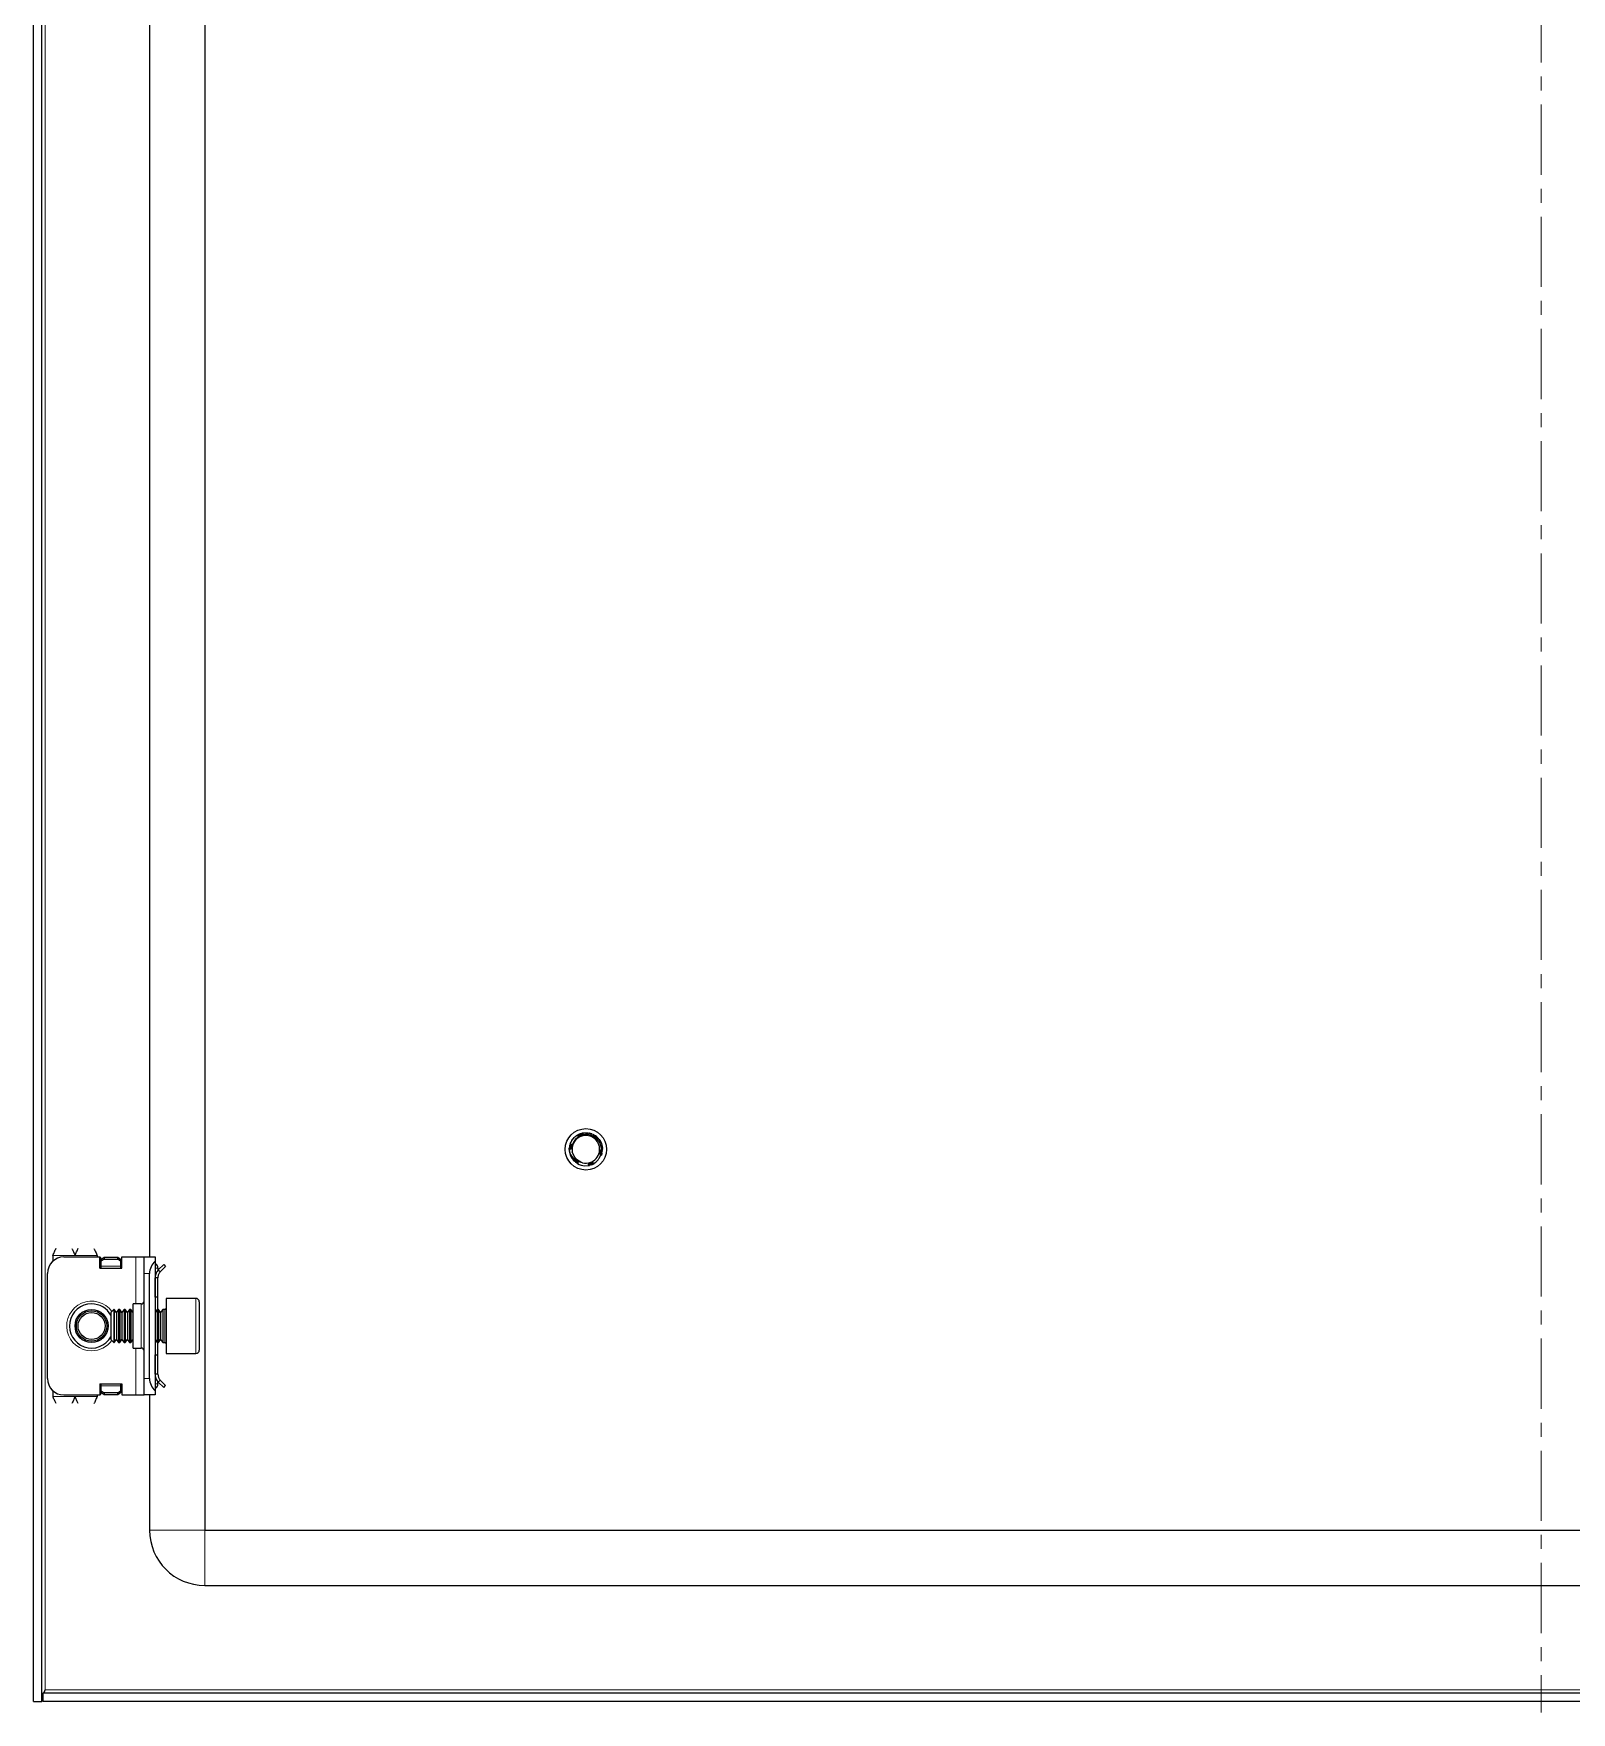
# Model space of a CAD drawing. Header units: millimetres. Extents: x -362 to 1083, y -390 to 999.
# Drawn here: x 536.9 to 815.4, y -292.4 to 11.7 of the extents above; entities that cross this region are included whole.
import ezdxf

# ---------------------------------------------------------------- set-up
doc = ezdxf.new("R2010")
doc.units = ezdxf.units.MM
doc.linetypes.add('CENTERX2', pattern=[20.32, 12.7, -2.54, 2.54, -2.54])
doc.layers.add('FORMAT', color=7, linetype='Continuous')

msp = doc.modelspace()

# ---------------------------------------------------------------- linework, layer by layer
at = {"color": 7, "linetype": 'Continuous', "lineweight": 25}
for p, q in [((536.93, -290.4), (536.93, 870.6)), ((538.43, -290.4), (538.43, 870.6)), ((567.93, 839.6), (567.93, -259.4)), ((557.93, 277.6), (557.93, -209.9)), ((634.66, -188.43), (634.8, -188.33)), ((634.69, -188.47), (634.81, -188.28)), ((635.39, -187.82), (635.66, -187.7)), ((635.95, -187.56), (636.24, -187.5)), ((636.33, -187.46), (636.29, -187.47)), ((637.47, -187.45), (637.43, -187.44)), ((637.65, -187.49), (637.6, -187.48)), ((637.83, -187.54), (637.78, -187.52)), ((637.83, -187.54), (638.03, -187.64)), ((638, -187.6), (637.96, -187.58)), ((638.36, -187.76), (638.32, -187.74)), ((638.36, -187.76), (638.36, -187.87)), ((638.36, -187.76), (638.5, -187.88)), ((638.54, -187.87), (638.5, -187.84)), ((638.71, -187.98), (638.67, -187.96)), ((638.71, -187.98), (638.92, -188.17)), ((638.87, -188.11), (638.83, -188.08)), ((639.02, -188.25), (638.99, -188.22)), ((639.15, -188.39), (639.12, -188.35)), ((633.94, -190.2), (633.93, -190.25)), ((633.93, -190.4), (633.93, -190.4)), ((633.94, -190.2), (634, -189.89)), ((633.96, -190), (633.95, -190.05)), ((633.99, -189.79), (633.98, -189.84)), ((634.04, -189.6), (634.03, -189.65)), ((634.09, -189.42), (634.08, -189.46)), ((634.15, -189.28), (634.25, -189.1)), ((634.16, -189.28), (634.26, -189.09)), ((634.64, -191.27), (634.47, -190.86)), ((639.74, -189.36), (639.74, -189.35)), ((639.85, -191.1), (639.77, -191.34)), ((639.8, -189.54), (639.79, -189.49)), ((639.79, -191.29), (639.81, -191.25)), ((639.85, -189.71), (639.84, -189.67)), ((639.85, -191.1), (639.86, -191.06)), ((639.89, -189.9), (639.88, -189.85)), ((639.89, -190.9), (639.89, -190.86)), ((639.93, -190.29), (639.9, -190.53)), ((639.91, -190.09), (639.91, -190.04)), ((639.91, -190.7), (639.92, -190.65)), ((639.93, -190.29), (639.92, -190.24)), ((639.93, -190.49), (639.93, -190.44)), ((634.77, -192.48), (634.65, -192.35)), ((634.66, -192.36), (634.67, -192.38)), ((634.77, -192.48), (634.8, -192.51)), ((634.91, -192.62), (634.95, -192.65)), ((635.07, -192.75), (635.11, -192.78)), ((635.23, -192.87), (635.28, -192.9)), ((636.73, -193.39), (637.48, -193.32)), ((637.62, -193.32), (637.66, -193.31)), ((637.81, -193.27), (637.86, -193.25)), ((638, -193.2), (638.05, -193.18)), ((638.38, -193.03), (638.15, -193.11)), ((638.19, -193.12), (638.24, -193.1)), ((638.55, -192.92), (638.35, -193.04)), ((638.37, -192.96), (638.42, -193)), ((638.38, -193.03), (638.42, -193)), ((540.43, -209.65), (540.43, -210.66)), ((548.43, -209.65), (548.43, -209.9)), ((542.43, -209.9), (548.93, -209.9)), ((548.93, -211.9), (548.93, -209.9)), ((549.13, -210.02), (548.93, -210.02)), ((548.93, -211.9), (552.93, -211.9)), ((549.13, -211.9), (549.13, -210.02)), ((549.18, -210.28), (549.68, -209.92)), ((549.68, -210.28), (549.18, -210.63)), ((549.18, -210.63), (549.18, -210.28)), ((549.18, -211.55), (549.18, -210.63)), ((549.18, -211.9), (549.18, -211.55)), ((549.68, -209.92), (549.68, -210.28)), ((549.68, -209.92), (552.18, -209.92)), ((549.68, -210.28), (552.18, -210.28)), ((552.18, -210.28), (552.18, -209.92)), ((552.18, -209.92), (552.68, -210.28)), ((552.68, -210.63), (552.18, -210.28)), ((552.68, -210.28), (552.68, -210.63)), ((552.68, -210.63), (552.68, -211.55)), ((552.68, -211.55), (552.68, -211.9)), ((552.93, -211.9), (552.93, -209.9)), ((552.93, -209.9), (555.43, -209.9)), ((555.43, -209.9), (556.93, -209.9)), ((556.93, -209.9), (558.93, -209.9)), ((556.93, -212.9), (556.93, -209.9)), ((558.93, -209.9), (558.93, -210.66)), ((558.93, -210.66), (558.93, -234.14)), ((558.93, -210.99), (559.14, -211.19)), ((559.43, -211.9), (559.43, -212.36)), ((559.51, -212.24), (560.49, -211.26)), ((559.87, -212.59), (559.51, -212.24)), ((559.87, -212.59), (560.84, -211.61)), ((560.49, -211.26), (560.84, -211.61)), ((539.43, -231.9), (539.43, -212.9)), ((556.93, -231.9), (556.93, -212.9)), ((557.93, -231.9), (557.93, -212.9)), ((559.43, -213.65), (558.93, -213.65)), ((558.93, -217.15), (558.93, -213.65)), ((559.43, -217.15), (559.43, -213.65)), ((556.43, -218.4), (554.93, -218.4)), ((554.93, -226.4), (554.93, -218.4)), ((559.43, -217.15), (558.93, -217.15)), ((559.43, -219.4), (559.43, -217.15)), ((566.33, -217.4), (560.93, -217.4)), ((560.93, -217.4), (560.93, -227.4)), ((566.93, -218), (566.93, -226.8)), ((551.48, -219.4), (550.93, -219.95)), ((550.93, -219.95), (550.93, -224.85)), ((551.54, -219.4), (551.48, -219.4)), ((551.48, -219.4), (551.48, -225.4)), ((551.93, -219.95), (551.54, -219.4)), ((551.54, -219.4), (551.54, -224.93)), ((552.32, -219.4), (551.93, -219.95)), ((551.93, -219.95), (551.93, -224.46)), ((552.54, -219.4), (552.32, -219.4)), ((552.32, -219.4), (552.32, -224.93)), ((552.93, -219.95), (552.54, -219.4)), ((552.54, -219.4), (552.54, -224.93)), ((553.32, -219.4), (552.93, -219.95)), ((552.93, -219.95), (552.93, -224.46)), ((553.54, -219.4), (553.32, -219.4)), ((553.32, -219.4), (553.32, -224.93)), ((553.93, -219.95), (553.54, -219.4)), ((553.54, -219.4), (553.54, -224.93)), ((554.32, -219.4), (553.93, -219.95)), ((553.93, -219.95), (553.93, -224.46)), ((554.54, -219.4), (554.32, -219.4)), ((554.32, -219.4), (554.32, -224.93)), ((554.93, -219.95), (554.54, -219.4)), ((554.54, -219.4), (554.54, -224.93)), ((559.32, -219.4), (558.93, -219.95)), ((559.54, -219.4), (559.32, -219.4)), ((559.32, -219.4), (559.32, -224.93)), ((559.93, -219.95), (559.54, -219.4)), ((559.54, -219.4), (559.54, -224.93)), ((560.32, -219.4), (559.93, -219.95)), ((559.93, -219.95), (559.93, -224.46)), ((560.68, -219.4), (560.32, -219.4)), ((560.32, -219.4), (560.32, -224.93)), ((550.93, -224.85), (551.48, -225.4)), ((551.54, -225.4), (551.93, -224.85)), ((551.54, -224.93), (551.54, -225.4)), ((551.93, -224.46), (551.93, -224.85)), ((551.93, -224.85), (552.32, -225.4)), ((552.32, -224.93), (552.32, -225.4)), ((552.54, -225.4), (552.93, -224.85)), ((552.54, -224.93), (552.54, -225.4)), ((552.93, -224.46), (552.93, -224.85)), ((552.93, -224.85), (553.32, -225.4)), ((553.32, -224.93), (553.32, -225.4)), ((553.54, -225.4), (553.93, -224.85)), ((553.54, -224.93), (553.54, -225.4)), ((553.93, -224.46), (553.93, -224.85)), ((553.93, -224.85), (554.32, -225.4)), ((554.32, -224.93), (554.32, -225.4)), ((554.54, -225.4), (554.93, -224.85)), ((554.54, -224.93), (554.54, -225.4)), ((558.93, -224.85), (559.32, -225.4)), ((559.32, -224.93), (559.32, -225.4)), ((559.54, -225.4), (559.93, -224.85)), ((559.54, -224.93), (559.54, -225.4)), ((559.93, -224.46), (559.93, -224.85)), ((559.93, -224.85), (560.32, -225.4)), ((560.32, -224.93), (560.32, -225.4)), ((551.48, -225.4), (551.54, -225.4)), ((552.32, -225.4), (552.54, -225.4)), ((553.32, -225.4), (553.54, -225.4)), ((554.32, -225.4), (554.54, -225.4)), ((554.93, -226.4), (556.43, -226.4)), ((558.93, -231.15), (558.93, -227.65)), ((558.93, -227.65), (559.43, -227.65)), ((559.32, -225.4), (559.54, -225.4)), ((559.43, -227.65), (559.43, -225.4)), ((559.43, -231.15), (559.43, -227.65)), ((560.32, -225.4), (560.68, -225.4)), ((560.93, -227.4), (566.33, -227.4)), ((540.43, -234.14), (540.43, -235.15)), ((548.93, -232.9), (548.93, -234.9)), ((548.93, -232.9), (552.93, -232.9)), ((549.13, -234.78), (549.13, -232.9)), ((549.18, -233.25), (549.18, -232.9)), ((549.18, -234.17), (549.18, -233.25)), ((552.68, -232.9), (552.68, -233.25)), ((552.68, -233.25), (552.68, -234.17)), ((552.93, -232.9), (552.93, -234.9)), ((556.93, -234.9), (556.93, -231.9)), ((559.43, -231.15), (558.93, -231.15)), ((559.14, -233.61), (558.93, -233.81)), ((558.93, -234.14), (558.93, -234.9)), ((559.43, -232.9), (559.43, -232.51)), ((559.87, -232.21), (559.51, -232.56)), ((559.51, -232.56), (560.49, -233.54)), ((559.87, -232.21), (560.84, -233.19)), ((560.49, -233.54), (560.84, -233.19)), ((542.43, -234.9), (548.93, -234.9)), ((548.43, -234.9), (548.43, -235.15)), ((548.93, -234.78), (549.13, -234.78)), ((549.18, -234.17), (549.68, -234.52)), ((549.18, -234.52), (549.18, -234.17)), ((549.68, -234.87), (549.18, -234.52)), ((552.18, -234.52), (549.68, -234.52)), ((549.68, -234.52), (549.68, -234.87)), ((552.18, -234.87), (549.68, -234.87)), ((552.18, -234.52), (552.68, -234.17)), ((552.18, -234.87), (552.18, -234.52)), ((552.68, -234.52), (552.18, -234.87)), ((552.68, -234.17), (552.68, -234.52)), ((552.93, -234.9), (555.43, -234.9)), ((555.43, -234.9), (556.93, -234.9)), ((558.93, -234.9), (556.93, -234.9)), ((557.93, -234.9), (557.93, -259.4)), ((567.93, -259.4), (1051.93, -259.4)), ((567.93, -269.4), (1051.93, -269.4)), ((1081.23, -288.9), (538.63, -288.9)), ((538.63, -288.9), (538.63, -290.4)), ((538.78, -288.9), (539.03, -288.3)), ((536.93, -290.4), (538.43, -290.4)), ((1081.23, -290.4), (538.63, -290.4))]:
    msp.add_line(p, q, dxfattribs=at)
at = {"color": 8, "linetype": 'Continuous', "lineweight": 18}
for p, q in [((539.03, -288.3), (539.03, 868.5)), ((540.43, -209.65), (544.43, -209.65)), ((544.43, -209.65), (548.43, -209.65)), ((552.68, -211.55), (549.18, -211.55)), ((555.43, -218.4), (555.43, -209.9)), ((558.93, -211.4), (559.14, -211.19)), ((558.93, -211.9), (559.43, -211.9)), ((557.93, -212.9), (556.93, -212.9)), ((556.43, -226.4), (556.43, -218.4)), ((566.33, -227.4), (566.33, -217.4)), ((560.68, -220.78), (560.68, -219.4)), ((560.68, -225.4), (560.68, -220.78)), ((555.43, -234.9), (555.43, -226.4)), ((549.18, -233.25), (552.68, -233.25)), ((556.93, -231.9), (557.93, -231.9)), ((558.93, -232.9), (559.43, -232.9)), ((558.93, -233.4), (559.14, -233.61)), ((540.43, -235.15), (544.43, -235.15)), ((548.43, -235.15), (544.43, -235.15)), ((567.93, -259.4), (557.93, -259.4)), ((567.93, -259.4), (567.93, -269.4)), ((1080.83, -288.3), (539.03, -288.3))]:
    msp.add_line(p, q, dxfattribs=at)
at = {"color": 7, "linetype": 'Continuous', "lineweight": 25}
for centre, radius in [((636.93, -190.4), 3.75), ((547.43, -222.4), 3), ((547.43, -222.4), 2.76), ((547.43, -222.4), 2.45)]:
    msp.add_circle(centre, radius, dxfattribs=at)
for centre, radius, start, end in [((636.93, -190.4), 2.5, 108.5944, 168.5944), ((636.93, -190.4), 2.5, 48.5944, 108.5944), ((636.93, -190.4), 2.5, 348.5944, 48.5944), ((636.93, -190.4), 3, 180, 220.7437), ((636.93, -190.4), 2.5, 168.5944, 190.5165), ((636.93, -190.4), 2.5, 288.5944, 348.5944), ((636.93, -190.4), 3, 239.9286, 266.2193), ((636.93, -190.4), 2.5, 255.8881, 288.5944), ((542.43, -212.9), 3, 90, 180), ((560.93, -212.9), 3, 131.8103, 180), ((558.43, -211.9), 1, 360, 45), ((547.43, -222.4), 4, 90, 331.045), ((547.43, -222.4), 4, 28.955, 90), ((556.43, -217.9), 0.5, 270, 360), ((566.33, -218), 0.6, 0, 90), ((560.68, -219.15), 0.25, 270, 0), ((556.43, -226.9), 0.5, 0, 90), ((560.68, -225.65), 0.25, 360, 90), ((566.33, -226.8), 0.6, 270, 0), ((542.43, -231.9), 3, 180, 270), ((560.93, -231.9), 3, 180, 228.1897), ((558.43, -232.9), 1, 315, 360), ((567.93, -259.4), 10, 180, 270)]:
    msp.add_arc(centre, radius, start, end, dxfattribs=at)
at = {"color": 8, "linetype": 'Continuous', "lineweight": 18}
for start, end in [(35.4622, 270), (270, 324.5378)]:
    msp.add_arc((547.43, -222.4), 4.5, start, end, dxfattribs=at)
at = {"color": 7, "linetype": 'Continuous', "lineweight": 25}
for points, knots in [([(634.09, -189.42), (634.3, -188.99), (634.62, -188.35), (635.2, -187.95), (635.41, -187.82)], [0, 0, 0, 0, 0.657042, 1, 1, 1, 1]), ([(634.3, -189.01), (634.32, -188.94), (634.4, -188.73), (634.57, -188.57), (634.68, -188.46)], [0, 0, 0, 0, 0.333789, 1, 1, 1, 1]), ([(634.38, -188.88), (634.4, -188.83), (634.5, -188.53), (634.75, -188.32), (634.95, -188.14)], [0, 0, 0, 0, 0.171865, 1, 1, 1, 1]), ([(635.77, -188.04), (635.71, -188.08), (635.38, -188.26), (634.89, -188.73), (634.58, -189.31), (634.49, -189.65), (634.48, -189.71)], [0, 0, 0, 0, 0.104785, 0.513079, 0.918136, 1, 1, 1, 1]), ([(634.66, -188.43), (634.66, -188.44), (634.64, -188.46), (634.63, -188.48), (634.62, -188.49)], [0, 0, 0, 0, 0.296796, 1, 1, 1, 1]), ([(634.79, -188.3), (634.78, -188.3), (634.77, -188.31), (634.76, -188.33), (634.76, -188.33)], [0, 0, 0, 0, 0.4842322, 1, 1, 1, 1]), ([(634.92, -188.17), (634.92, -188.18), (634.9, -188.19), (634.89, -188.2), (634.89, -188.2)], [0, 0, 0, 0, 0.485158, 1, 1, 1, 1]), ([(635.07, -188.05), (635.06, -188.05), (635.05, -188.06), (635.04, -188.07), (635.03, -188.08)], [0, 0, 0, 0, 0.484546, 1, 1, 1, 1]), ([(635.22, -187.93), (635.22, -187.94), (635.2, -187.95), (635.19, -187.95), (635.18, -187.96)], [0, 0, 0, 0, 0.482687, 1, 1, 1, 1]), ([(635.22, -187.93), (635.23, -187.92), (635.28, -187.89), (635.34, -187.87), (635.38, -187.85)], [0, 0, 0, 0, 0.230751, 1, 1, 1, 1]), ([(635.39, -187.82), (635.39, -187.83), (635.37, -187.84), (635.36, -187.84), (635.35, -187.85)], [0, 0, 0, 0, 0.480194, 1, 1, 1, 1]), ([(635.39, -187.82), (635.42, -187.84), (635.48, -187.88), (635.55, -187.95), (635.59, -188), (635.61, -188.02)], [0, 0, 0, 0, 0.362858, 0.693435, 1, 1, 1, 1]), ([(635.75, -188.08), (635.74, -188.08), (635.7, -188.07), (635.63, -188.04), (635.55, -187.99), (635.47, -187.92), (635.43, -187.85), (635.41, -187.82)], [0, 0, 0, 0, 0.084477, 0.253367, 0.470159, 0.686909, 1, 1, 1, 1]), ([(635.57, -187.72), (635.56, -187.73), (635.55, -187.74), (635.53, -187.74), (635.53, -187.75)], [0, 0, 0, 0, 0.477867, 1, 1, 1, 1]), ([(635.69, -188.03), (635.68, -188.01), (635.67, -187.96), (635.64, -187.89), (635.59, -187.81), (635.55, -187.77), (635.53, -187.75)], [0, 0, 0, 0, 0.154183, 0.462567, 0.728091, 1, 1, 1, 1]), ([(635.57, -187.72), (635.6, -187.75), (635.66, -187.78), (635.72, -187.86), (635.77, -187.94), (635.8, -188), (635.8, -188.04), (635.8, -188.05)], [0, 0, 0, 0, 0.2607623, 0.4948046, 0.7237939, 0.9427899, 1, 1, 1, 1]), ([(635.76, -187.64), (635.75, -187.64), (635.74, -187.65), (635.72, -187.65), (635.71, -187.66)], [0, 0, 0, 0, 0.476486, 1, 1, 1, 1]), ([(635.85, -188.05), (635.85, -188.04), (635.85, -187.98), (635.84, -187.9), (635.81, -187.81), (635.77, -187.73), (635.73, -187.68), (635.71, -187.66)], [0, 0, 0, 0, 0.114393, 0.350182, 0.585971, 0.790611, 1, 1, 1, 1]), ([(635.76, -187.64), (635.78, -187.63), (635.84, -187.6), (635.91, -187.59), (635.95, -187.58)], [0, 0, 0, 0, 0.301025, 1, 1, 1, 1]), ([(635.76, -187.64), (635.79, -187.66), (635.84, -187.71), (635.9, -187.78), (635.93, -187.87), (635.95, -187.95), (635.96, -188.01), (635.95, -188.05), (635.95, -188.06)], [0, 0, 0, 0, 0.218347, 0.41099, 0.598711, 0.777744, 0.945667, 1, 1, 1, 1]), ([(636.13, -188.03), (636.12, -188.03), (636.07, -188.05), (635.99, -188.06), (635.89, -188.06), (635.82, -188.05), (635.78, -188.04), (635.77, -188.04)], [0, 0, 0, 0, 0.099011, 0.388276, 0.61301, 0.895384, 1, 1, 1, 1]), ([(635.95, -187.56), (635.94, -187.57), (635.93, -187.57), (635.91, -187.58), (635.91, -187.58)], [0, 0, 0, 0, 0.4765794, 1, 1, 1, 1]), ([(635.98, -188.06), (635.98, -188.06), (636, -188.02), (636, -187.95), (636.01, -187.85), (635.99, -187.75), (635.96, -187.66), (635.92, -187.61), (635.91, -187.58)], [0, 0, 0, 0, 0.019058, 0.219488, 0.419831, 0.620151, 0.807785, 1, 1, 1, 1]), ([(635.95, -187.56), (635.98, -187.59), (636.02, -187.64), (636.07, -187.72), (636.09, -187.81), (636.1, -187.89), (636.1, -187.97), (636.08, -188.02), (636.07, -188.04)], [0, 0, 0, 0, 0.202252, 0.376941, 0.546153, 0.706797, 0.857217, 1, 1, 1, 1]), ([(636.14, -187.5), (636.14, -187.51), (636.12, -187.51), (636.11, -187.51), (636.1, -187.52)], [0, 0, 0, 0, 0.4789775, 1, 1, 1, 1]), ([(636.1, -188.02), (636.11, -187.99), (636.14, -187.94), (636.15, -187.85), (636.16, -187.76), (636.15, -187.65), (636.12, -187.57), (636.1, -187.52)], [0, 0, 0, 0, 0.147065, 0.321231, 0.495346, 0.669443, 1, 1, 1, 1]), ([(636.4, -187.8), (636.39, -187.81), (636.37, -187.86), (636.31, -187.94), (636.22, -188), (636.16, -188.02), (636.13, -188.03)], [0, 0, 0, 0, 0.153621, 0.528305, 0.811762, 1, 1, 1, 1]), ([(636.14, -187.5), (636.16, -187.53), (636.2, -187.59), (636.23, -187.68), (636.24, -187.76), (636.24, -187.84), (636.22, -187.92), (636.2, -187.97), (636.18, -188), (636.17, -188.01)], [0, 0, 0, 0, 0.195461, 0.359649, 0.517607, 0.666788, 0.806268, 0.936243, 1, 1, 1, 1]), ([(636.22, -187.96), (636.22, -187.96), (636.25, -187.92), (636.28, -187.83), (636.31, -187.72), (636.31, -187.63), (636.31, -187.55), (636.29, -187.5), (636.29, -187.47)], [0, 0, 0, 0, 0.001313, 0.309582, 0.493731, 0.677835, 0.837663, 1, 1, 1, 1]), ([(636.25, -187.97), (636.28, -187.95), (636.33, -187.91), (636.37, -187.84), (636.39, -187.81), (636.4, -187.8)], [0, 0, 0, 0, 0.41332, 0.833507, 1, 1, 1, 1]), ([(636.33, -187.46), (636.34, -187.49), (636.37, -187.54), (636.38, -187.62), (636.38, -187.71), (636.37, -187.78), (636.34, -187.87), (636.29, -187.93), (636.26, -187.96)], [0, 0, 0, 0, 0.162579, 0.32416, 0.478216, 0.623372, 0.759205, 1, 1, 1, 1]), ([(636.29, -187.48), (636.31, -187.47), (636.43, -187.43), (636.56, -187.42), (636.66, -187.41)], [0, 0, 0, 0, 0.169871, 1, 1, 1, 1]), ([(636.33, -187.46), (636.36, -187.45), (636.68, -187.39), (637.32, -187.38), (637.98, -187.56), (638.31, -187.74), (638.38, -187.77)], [0, 0, 0, 0, 0.044285, 0.46488, 0.894202, 1, 1, 1, 1]), ([(638.37, -188.08), (638.31, -188.05), (637.98, -187.87), (637.31, -187.69), (636.69, -187.72), (636.4, -187.8), (636.4, -187.8)], [0, 0, 0, 0, 0.102158, 0.551599, 0.99962, 1, 1, 1, 1]), ([(636.76, -187.43), (636.83, -187.42), (637, -187.39), (637.17, -187.41), (637.27, -187.42)], [0, 0, 0, 0, 0.399625, 1, 1, 1, 1]), ([(637.42, -187.46), (637.48, -187.46), (637.63, -187.47), (637.77, -187.52), (637.86, -187.55)], [0, 0, 0, 0, 0.353316, 1, 1, 1, 1]), ([(638.3, -188.06), (638.3, -188.05), (638.29, -188.02), (638.3, -187.95), (638.33, -187.86), (638.36, -187.8), (638.38, -187.77)], [0, 0, 0, 0, 0.058255, 0.305509, 0.64716, 1, 1, 1, 1]), ([(638.58, -188.52), (638.57, -188.52), (638.54, -188.48), (638.49, -188.42), (638.44, -188.34), (638.4, -188.25), (638.38, -188.16), (638.38, -188.11), (638.37, -188.08)], [0, 0, 0, 0, 0.066273, 0.267344, 0.423096, 0.618734, 0.814089, 1, 1, 1, 1]), ([(638.38, -188.08), (638.4, -188.06), (638.44, -188.01), (638.48, -187.93), (638.49, -187.87), (638.5, -187.84)], [0, 0, 0, 0, 0.3515094, 0.6718605, 1, 1, 1, 1]), ([(638.54, -187.87), (638.54, -187.9), (638.53, -187.97), (638.5, -188.07), (638.46, -188.15), (638.42, -188.2), (638.4, -188.22), (638.4, -188.22)], [0, 0, 0, 0, 0.275174, 0.522846, 0.765225, 0.99702, 1, 1, 1, 1]), ([(638.41, -188.27), (638.42, -188.26), (638.47, -188.24), (638.53, -188.19), (638.59, -188.12), (638.64, -188.04), (638.66, -187.98), (638.67, -187.96)], [0, 0, 0, 0, 0.084965, 0.329338, 0.573716, 0.784411, 1, 1, 1, 1]), ([(638.71, -187.98), (638.7, -188.02), (638.69, -188.09), (638.65, -188.18), (638.6, -188.25), (638.54, -188.31), (638.49, -188.35), (638.46, -188.36), (638.46, -188.36)], [0, 0, 0, 0, 0.222831, 0.420099, 0.612409, 0.79585, 0.967895, 1, 1, 1, 1]), ([(638.47, -188.39), (638.47, -188.39), (638.51, -188.38), (638.57, -188.35), (638.66, -188.3), (638.73, -188.24), (638.79, -188.16), (638.82, -188.11), (638.83, -188.08)], [0, 0, 0, 0, 0.002693, 0.20821, 0.413641, 0.619057, 0.807274, 1, 1, 1, 1]), ([(638.87, -188.11), (638.86, -188.15), (638.84, -188.21), (638.79, -188.29), (638.73, -188.36), (638.67, -188.41), (638.6, -188.45), (638.55, -188.46), (638.52, -188.46)], [0, 0, 0, 0, 0.203485, 0.379971, 0.551008, 0.713426, 0.865499, 1, 1, 1, 1]), ([(638.54, -188.48), (638.55, -188.48), (638.6, -188.48), (638.67, -188.46), (638.76, -188.42), (638.85, -188.37), (638.93, -188.3), (638.97, -188.25), (638.99, -188.22)], [0, 0, 0, 0, 0.05388, 0.236051, 0.418115, 0.600136, 0.797238, 1, 1, 1, 1]), ([(639.03, -188.6), (639.02, -188.61), (639, -188.62), (638.94, -188.64), (638.86, -188.64), (638.75, -188.63), (638.65, -188.58), (638.6, -188.54), (638.58, -188.52)], [0, 0, 0, 0, 0.0458661, 0.2307436, 0.3874614, 0.6582461, 0.861978, 1, 1, 1, 1]), ([(639.02, -188.25), (639.01, -188.28), (638.98, -188.34), (638.92, -188.41), (638.85, -188.47), (638.78, -188.51), (638.71, -188.53), (638.66, -188.53), (638.64, -188.53)], [0, 0, 0, 0, 0.211659, 0.390361, 0.562352, 0.724819, 0.876696, 1, 1, 1, 1]), ([(638.66, -188.55), (638.67, -188.55), (638.74, -188.56), (638.84, -188.54), (638.95, -188.5), (639.04, -188.44), (639.09, -188.39), (639.12, -188.35)], [0, 0, 0, 0, 0.046579, 0.362688, 0.551736, 0.740753, 1, 1, 1, 1]), ([(639.15, -188.39), (639.14, -188.41), (639.11, -188.46), (639.04, -188.52), (638.97, -188.56), (638.9, -188.59), (638.83, -188.61), (638.76, -188.61), (638.72, -188.6), (638.71, -188.59)], [0, 0, 0, 0, 0.169226, 0.337427, 0.497935, 0.649179, 0.790582, 0.922688, 1, 1, 1, 1]), ([(639.15, -188.39), (639.28, -188.54), (639.56, -188.89), (639.85, -189.55), (639.9, -190.06), (639.93, -190.31)], [0, 0, 0, 0, 0.274163, 0.639603, 1, 1, 1, 1]), ([(639.24, -188.52), (639.28, -188.56), (639.42, -188.69), (639.51, -188.86), (639.58, -188.99)], [0, 0, 0, 0, 0.288707, 1, 1, 1, 1]), ([(634.42, -190.11), (634.41, -190.12), (634.4, -190.16), (634.35, -190.21), (634.3, -190.26), (634.24, -190.31), (634.16, -190.35), (634.08, -190.38), (634, -190.4), (633.95, -190.4), (633.93, -190.4)], [0, 0, 0, 0, 0.060221, 0.18113, 0.301988, 0.42281, 0.589437, 0.75603, 0.87711, 1, 1, 1, 1]), ([(633.93, -190.41), (633.93, -190.36), (633.92, -190.28), (633.94, -190.2), (633.95, -190.18)], [0, 0, 0, 0, 0.659859, 1, 1, 1, 1]), ([(634.29, -190.27), (634.26, -190.26), (634.2, -190.24), (634.11, -190.23), (634.02, -190.23), (633.96, -190.25), (633.93, -190.25)], [0, 0, 0, 0, 0.237597, 0.5167288, 0.7555275, 1, 1, 1, 1]), ([(633.93, -190.41), (633.96, -190.39), (634.02, -190.36), (634.11, -190.33), (634.17, -190.33), (634.2, -190.33)], [0, 0, 0, 0, 0.371226, 0.708872, 1, 1, 1, 1]), ([(634.86, -192.18), (634.83, -192.16), (634.59, -191.94), (634.24, -191.48), (634, -190.87), (633.95, -190.52), (633.93, -190.4)], [0, 0, 0, 0, 0.050685, 0.485619, 0.826643, 1, 1, 1, 1]), ([(633.94, -190.2), (633.97, -190.19), (634.03, -190.16), (634.13, -190.14), (634.22, -190.14), (634.3, -190.16), (634.35, -190.18), (634.37, -190.19)], [0, 0, 0, 0, 0.235039, 0.445532, 0.651268, 0.847853, 1, 1, 1, 1]), ([(634.39, -190.16), (634.37, -190.14), (634.32, -190.1), (634.22, -190.06), (634.13, -190.04), (634.04, -190.03), (633.98, -190.04), (633.95, -190.05)], [0, 0, 0, 0, 0.189173, 0.404697, 0.62022, 0.807935, 1, 1, 1, 1]), ([(633.96, -190), (633.99, -189.99), (634.06, -189.96), (634.15, -189.96), (634.24, -189.97), (634.32, -189.99), (634.38, -190.02), (634.42, -190.05), (634.43, -190.06)], [0, 0, 0, 0, 0.214065, 0.402363, 0.585629, 0.760234, 0.923894, 1, 1, 1, 1]), ([(634.45, -190.05), (634.44, -190.04), (634.41, -190), (634.35, -189.95), (634.26, -189.9), (634.17, -189.86), (634.08, -189.84), (634.01, -189.84), (633.98, -189.84)], [0, 0, 0, 0, 0.069872, 0.258455, 0.446951, 0.635422, 0.81547, 1, 1, 1, 1]), ([(633.99, -189.79), (634, -189.74), (634.01, -189.66), (634.05, -189.59), (634.06, -189.56)], [0, 0, 0, 0, 0.657988, 1, 1, 1, 1]), ([(633.99, -189.79), (634.03, -189.79), (634.09, -189.77), (634.19, -189.78), (634.27, -189.8), (634.35, -189.84), (634.41, -189.88), (634.44, -189.91), (634.45, -189.93)], [0, 0, 0, 0, 0.208898, 0.388587, 0.562428, 0.727295, 0.881578, 1, 1, 1, 1]), ([(634.46, -189.9), (634.44, -189.88), (634.41, -189.84), (634.35, -189.78), (634.28, -189.73), (634.2, -189.69), (634.11, -189.66), (634.06, -189.65), (634.03, -189.65)], [0, 0, 0, 0, 0.137266, 0.30795, 0.478578, 0.649185, 0.822833, 1, 1, 1, 1]), ([(634.04, -189.6), (634.07, -189.6), (634.13, -189.6), (634.22, -189.61), (634.29, -189.64), (634.36, -189.69), (634.42, -189.74), (634.46, -189.79), (634.48, -189.83), (634.49, -189.85)], [0, 0, 0, 0, 0.165667, 0.330522, 0.488809, 0.638525, 0.778629, 0.909213, 1, 1, 1, 1]), ([(634.46, -189.76), (634.45, -189.75), (634.43, -189.71), (634.38, -189.64), (634.31, -189.57), (634.23, -189.52), (634.15, -189.48), (634.1, -189.47), (634.08, -189.46)], [0, 0, 0, 0, 0.076151, 0.276704, 0.47712, 0.677473, 0.837574, 1, 1, 1, 1]), ([(634.09, -189.42), (634.12, -189.42), (634.18, -189.43), (634.26, -189.46), (634.33, -189.5), (634.39, -189.56), (634.43, -189.61), (634.46, -189.68), (634.48, -189.73), (634.49, -189.77), (634.49, -189.78)], [0, 0, 0, 0, 0.154027, 0.307095, 0.452862, 0.590123, 0.718565, 0.838856, 0.95247, 1, 1, 1, 1]), ([(634.17, -189.29), (634.18, -189.23), (634.21, -189.1), (634.28, -188.99), (634.31, -188.93)], [0, 0, 0, 0, 0.462482, 1, 1, 1, 1]), ([(634.42, -190.07), (634.41, -190.17), (634.4, -190.44), (634.44, -190.7), (634.47, -190.86)], [0, 0, 0, 0, 0.408521, 1, 1, 1, 1]), ([(634.48, -189.91), (634.48, -189.91), (634.47, -189.96), (634.45, -190.01), (634.43, -190.06), (634.42, -190.07)], [0, 0, 0, 0, 0.157682, 0.80304, 1, 1, 1, 1]), ([(634.48, -189.71), (634.48, -189.74), (634.49, -189.81), (634.48, -189.87), (634.48, -189.91)], [0, 0, 0, 0, 0.544473, 1, 1, 1, 1]), ([(635.92, -192.63), (635.85, -192.6), (635.53, -192.44), (635.01, -192.02), (634.76, -191.52), (634.64, -191.27)], [0, 0, 0, 0, 0.130652, 0.560007, 1, 1, 1, 1]), ([(638.39, -192.95), (638.46, -192.9), (638.81, -192.67), (639.3, -192.17), (639.53, -191.61), (639.63, -191.37)], [0, 0, 0, 0, 0.128781, 0.613629, 1, 1, 1, 1]), ([(638.67, -188.59), (638.7, -188.6), (638.76, -188.62), (638.85, -188.63), (638.94, -188.62), (639, -188.61), (639.03, -188.6)], [0, 0, 0, 0, 0.2517951, 0.502165, 0.752314, 1, 1, 1, 1]), ([(639.77, -190.44), (639.76, -190.37), (639.74, -189.97), (639.57, -189.3), (639.2, -188.83), (639.03, -188.6)], [0, 0, 0, 0, 0.108003, 0.585763, 1, 1, 1, 1]), ([(639.36, -190.97), (639.37, -191), (639.38, -191.06), (639.42, -191.15), (639.47, -191.22), (639.53, -191.29), (639.58, -191.34), (639.62, -191.36), (639.63, -191.37)], [0, 0, 0, 0, 0.182737, 0.363423, 0.543947, 0.724373, 0.904747, 1, 1, 1, 1]), ([(639.63, -191.37), (639.63, -191.37), (639.6, -191.36), (639.54, -191.33), (639.48, -191.28), (639.44, -191.23), (639.39, -191.15), (639.37, -191.05), (639.37, -190.95), (639.38, -190.9), (639.38, -190.89)], [0, 0, 0, 0, 0.0227609, 0.1922433, 0.3468958, 0.4775346, 0.5886768, 0.7833339, 0.9686236, 1, 1, 1, 1]), ([(639.79, -191.29), (639.76, -191.29), (639.7, -191.29), (639.62, -191.26), (639.55, -191.23), (639.48, -191.18), (639.43, -191.12), (639.4, -191.06), (639.37, -191.02), (639.37, -190.99), (639.37, -190.99)], [0, 0, 0, 0, 0.159812, 0.318711, 0.470648, 0.614013, 0.748131, 0.873387, 0.991083, 1, 1, 1, 1]), ([(639.38, -190.89), (639.39, -190.86), (639.41, -190.79), (639.46, -190.69), (639.53, -190.6), (639.59, -190.54), (639.66, -190.49), (639.72, -190.46), (639.76, -190.44), (639.77, -190.44)], [0, 0, 0, 0, 0.125166, 0.336769, 0.488675, 0.640371, 0.791962, 0.943503, 1, 1, 1, 1]), ([(639.38, -190.94), (639.39, -190.96), (639.42, -191), (639.47, -191.07), (639.55, -191.14), (639.63, -191.19), (639.72, -191.23), (639.78, -191.24), (639.81, -191.25)], [0, 0, 0, 0, 0.112687, 0.266978, 0.464332, 0.661607, 0.829157, 1, 1, 1, 1]), ([(639.85, -191.1), (639.81, -191.11), (639.74, -191.12), (639.65, -191.1), (639.57, -191.08), (639.5, -191.04), (639.44, -190.99), (639.41, -190.95), (639.39, -190.93)], [0, 0, 0, 0, 0.207037, 0.38272, 0.55212, 0.712365, 0.86221, 1, 1, 1, 1]), ([(639.89, -190.9), (639.85, -190.91), (639.79, -190.93), (639.69, -190.93), (639.6, -190.92), (639.52, -190.89), (639.46, -190.85), (639.42, -190.81), (639.41, -190.8)], [0, 0, 0, 0, 0.205811, 0.38496, 0.558827, 0.724121, 0.878934, 1, 1, 1, 1]), ([(639.42, -190.85), (639.44, -190.87), (639.49, -190.92), (639.57, -190.98), (639.66, -191.02), (639.75, -191.05), (639.82, -191.05), (639.86, -191.06)], [0, 0, 0, 0, 0.183111, 0.381533, 0.579913, 0.787111, 1, 1, 1, 1]), ([(639.45, -190.72), (639.48, -190.74), (639.53, -190.78), (639.62, -190.82), (639.71, -190.85), (639.8, -190.86), (639.86, -190.86), (639.89, -190.86)], [0, 0, 0, 0, 0.19243, 0.403622, 0.614801, 0.805152, 1, 1, 1, 1]), ([(639.91, -190.7), (639.88, -190.71), (639.82, -190.74), (639.72, -190.75), (639.63, -190.75), (639.55, -190.72), (639.49, -190.71), (639.47, -190.69), (639.47, -190.69)], [0, 0, 0, 0, 0.227908, 0.430276, 0.627707, 0.816134, 0.99284, 1, 1, 1, 1]), ([(639.53, -190.6), (639.54, -190.6), (639.57, -190.62), (639.65, -190.65), (639.74, -190.67), (639.83, -190.67), (639.89, -190.66), (639.92, -190.65)], [0, 0, 0, 0, 0.050156, 0.304513, 0.55888, 0.776903, 1, 1, 1, 1]), ([(639.93, -190.49), (639.9, -190.51), (639.83, -190.54), (639.74, -190.56), (639.65, -190.57), (639.6, -190.56), (639.58, -190.56)], [0, 0, 0, 0, 0.293779, 0.558982, 0.818494, 1, 1, 1, 1]), ([(639.62, -189.1), (639.64, -189.13), (639.73, -189.27), (639.77, -189.43), (639.81, -189.56)], [0, 0, 0, 0, 0.1925773, 1, 1, 1, 1]), ([(639.8, -191.23), (639.8, -191.25), (639.78, -191.37), (639.73, -191.47), (639.69, -191.55)], [0, 0, 0, 0, 0.218168, 1, 1, 1, 1]), ([(639.7, -190.47), (639.72, -190.47), (639.77, -190.48), (639.84, -190.47), (639.9, -190.45), (639.93, -190.44)], [0, 0, 0, 0, 0.236131, 0.613435, 1, 1, 1, 1]), ([(639.82, -189.66), (639.83, -189.7), (639.9, -189.85), (639.91, -190.01), (639.92, -190.13)], [0, 0, 0, 0, 0.2829098, 1, 1, 1, 1]), ([(634.66, -192.36), (634.67, -192.33), (634.7, -192.29), (634.77, -192.23), (634.82, -192.2), (634.85, -192.18), (634.86, -192.18)], [0, 0, 0, 0, 0.315056, 0.630194, 0.945514, 1, 1, 1, 1]), ([(635.22, -192.23), (635.19, -192.22), (635.13, -192.21), (635.05, -192.21), (634.97, -192.22), (634.88, -192.24), (634.78, -192.29), (634.71, -192.34), (634.67, -192.38)], [0, 0, 0, 0, 0.149407, 0.278563, 0.407661, 0.536722, 0.727045, 1, 1, 1, 1]), ([(634.77, -192.48), (634.78, -192.45), (634.81, -192.4), (634.87, -192.34), (634.94, -192.29), (635.01, -192.25), (635.08, -192.23), (635.16, -192.22), (635.21, -192.23), (635.23, -192.24)], [0, 0, 0, 0, 0.159446, 0.318034, 0.469983, 0.61348, 0.747649, 0.872856, 1, 1, 1, 1]), ([(635.28, -192.28), (635.28, -192.28), (635.24, -192.28), (635.18, -192.29), (635.09, -192.3), (635.01, -192.34), (634.93, -192.38), (634.86, -192.44), (634.82, -192.49), (634.8, -192.51)], [0, 0, 0, 0, 0.0182814, 0.1756388, 0.3328957, 0.4900969, 0.6472739, 0.8216323, 1, 1, 1, 1]), ([(634.86, -192.18), (634.88, -192.18), (634.92, -192.17), (635.01, -192.16), (635.11, -192.17), (635.19, -192.21), (635.27, -192.26), (635.36, -192.35), (635.43, -192.46), (635.45, -192.55), (635.46, -192.59)], [0, 0, 0, 0, 0.073646, 0.169563, 0.351373, 0.438893, 0.519676, 0.682906, 0.8512, 1, 1, 1, 1]), ([(634.91, -192.62), (634.92, -192.59), (634.95, -192.52), (635, -192.44), (635.06, -192.38), (635.13, -192.34), (635.21, -192.31), (635.26, -192.29), (635.29, -192.29), (635.3, -192.29)], [0, 0, 0, 0, 0.198035, 0.367663, 0.531495, 0.686664, 0.831818, 0.981917, 1, 1, 1, 1]), ([(635.36, -192.36), (635.35, -192.36), (635.31, -192.37), (635.23, -192.39), (635.14, -192.44), (635.06, -192.5), (635, -192.57), (634.96, -192.62), (634.95, -192.65)], [0, 0, 0, 0, 0.0505, 0.241124, 0.431653, 0.622154, 0.808692, 1, 1, 1, 1]), ([(635.07, -192.75), (635.07, -192.72), (635.09, -192.65), (635.13, -192.56), (635.19, -192.49), (635.25, -192.44), (635.31, -192.4), (635.36, -192.39), (635.37, -192.38)], [0, 0, 0, 0, 0.209239, 0.392702, 0.571062, 0.740844, 0.899958, 1, 1, 1, 1]), ([(635.42, -192.46), (635.4, -192.47), (635.34, -192.5), (635.26, -192.55), (635.19, -192.62), (635.14, -192.7), (635.12, -192.75), (635.11, -192.78)], [0, 0, 0, 0, 0.172104, 0.391099, 0.610089, 0.802801, 1, 1, 1, 1]), ([(635.23, -192.87), (635.24, -192.84), (635.25, -192.77), (635.28, -192.68), (635.33, -192.6), (635.38, -192.54), (635.42, -192.51), (635.44, -192.5)], [0, 0, 0, 0, 0.240212, 0.454711, 0.664287, 0.864517, 1, 1, 1, 1]), ([(635.47, -192.61), (635.45, -192.63), (635.4, -192.67), (635.34, -192.74), (635.3, -192.82), (635.28, -192.87), (635.28, -192.9)], [0, 0, 0, 0, 0.228254, 0.510351, 0.752319, 1, 1, 1, 1]), ([(635.41, -192.99), (635.41, -192.95), (635.41, -192.88), (635.44, -192.78), (635.46, -192.72), (635.48, -192.7), (635.48, -192.7)], [0, 0, 0, 0, 0.357139, 0.680979, 0.998183, 1, 1, 1, 1]), ([(635.46, -192.59), (635.47, -192.6), (635.48, -192.65), (635.49, -192.72), (635.48, -192.81), (635.47, -192.91), (635.44, -192.97), (635.43, -193)], [0, 0, 0, 0, 0.113604, 0.31095, 0.508229, 0.75166, 1, 1, 1, 1]), ([(636.32, -192.82), (636.04, -192.77), (635.74, -192.72), (635.47, -192.59), (635.46, -192.59)], [0, 0, 0, 0, 0.965671, 1, 1, 1, 1]), ([(636.32, -192.82), (636.23, -192.79), (636.09, -192.73), (635.96, -192.66), (635.92, -192.63)], [0, 0, 0, 0, 0.681733, 1, 1, 1, 1]), ([(637.48, -193.32), (637.47, -193.31), (637.45, -193.26), (637.43, -193.18), (637.43, -193.1), (637.45, -193.03), (637.49, -192.95), (637.55, -192.87), (637.64, -192.8), (637.7, -192.78), (637.73, -192.77)], [0, 0, 0, 0, 0.098631, 0.238541, 0.378532, 0.49895, 0.601027, 0.777401, 0.9101, 1, 1, 1, 1]), ([(637.63, -192.82), (637.62, -192.82), (637.59, -192.85), (637.56, -192.91), (637.51, -192.99), (637.48, -193.08), (637.47, -193.17), (637.47, -193.26), (637.47, -193.3), (637.48, -193.32)], [0, 0, 0, 0, 0.036757, 0.196192, 0.355485, 0.51469, 0.719746, 0.882005, 1, 1, 1, 1]), ([(637.62, -193.32), (637.61, -193.29), (637.58, -193.24), (637.55, -193.16), (637.54, -193.07), (637.55, -192.99), (637.58, -192.9), (637.62, -192.84), (637.65, -192.81)], [0, 0, 0, 0, 0.16279, 0.324686, 0.479688, 0.626058, 0.76302, 1, 1, 1, 1]), ([(637.71, -192.79), (637.7, -192.81), (637.67, -192.86), (637.64, -192.95), (637.62, -193.04), (637.62, -193.17), (637.65, -193.26), (637.66, -193.31)], [0, 0, 0, 0, 0.13286, 0.29106, 0.491007, 0.69089, 1, 1, 1, 1]), ([(637.81, -193.27), (637.79, -193.24), (637.75, -193.19), (637.71, -193.1), (637.69, -193.02), (637.69, -192.93), (637.7, -192.86), (637.71, -192.8), (637.73, -192.78), (637.73, -192.77)], [0, 0, 0, 0, 0.198483, 0.367712, 0.531083, 0.685778, 0.830503, 0.965152, 1, 1, 1, 1]), ([(637.73, -192.77), (637.74, -192.77), (637.79, -192.75), (637.86, -192.74), (637.96, -192.74), (638.05, -192.75), (638.14, -192.78), (638.22, -192.81), (638.3, -192.86), (638.35, -192.91), (638.38, -192.94), (638.39, -192.95)], [0, 0, 0, 0, 0.0429601, 0.1733, 0.2742626, 0.4010814, 0.5277159, 0.6542588, 0.7807587, 0.9368521, 1, 1, 1, 1]), ([(637.82, -192.75), (637.82, -192.76), (637.8, -192.8), (637.78, -192.87), (637.77, -192.97), (637.78, -193.07), (637.81, -193.16), (637.84, -193.22), (637.86, -193.25)], [0, 0, 0, 0, 0.043388, 0.23288, 0.422274, 0.611632, 0.803279, 1, 1, 1, 1]), ([(638, -193.2), (637.98, -193.18), (637.93, -193.13), (637.88, -193.05), (637.84, -192.96), (637.83, -192.88), (637.83, -192.81), (637.84, -192.76), (637.84, -192.75)], [0, 0, 0, 0, 0.208724, 0.39105, 0.568219, 0.73683, 0.894853, 1, 1, 1, 1]), ([(637.94, -192.74), (637.94, -192.77), (637.93, -192.83), (637.93, -192.93), (637.96, -193.02), (638, -193.11), (638.03, -193.16), (638.05, -193.18)], [0, 0, 0, 0, 0.181695, 0.396783, 0.61186, 0.803681, 1, 1, 1, 1]), ([(638.19, -193.12), (638.16, -193.1), (638.11, -193.06), (638.05, -192.98), (638.01, -192.9), (637.98, -192.82), (637.98, -192.77), (637.97, -192.74)], [0, 0, 0, 0, 0.234253, 0.442787, 0.646465, 0.841043, 1, 1, 1, 1]), ([(638.08, -192.76), (638.08, -192.76), (638.08, -192.8), (638.1, -192.86), (638.13, -192.95), (638.18, -193.03), (638.22, -193.08), (638.24, -193.1)], [0, 0, 0, 0, 0.0027902, 0.269575, 0.5363706, 0.7654988, 1, 1, 1, 1]), ([(638.38, -193.03), (638.35, -193.01), (638.29, -192.97), (638.22, -192.9), (638.18, -192.84), (638.16, -192.8), (638.16, -192.79)], [0, 0, 0, 0, 0.319514, 0.608493, 0.891527, 1, 1, 1, 1]), ([(540.43, -209.65), (540.52, -209.41), (540.72, -208.92), (540.91, -208.52), (541, -208.33)], [0, 0, 0, 0, 0.5020654, 1, 1, 1, 1]), ([(543.86, -208.34), (543.94, -208.49), (544.11, -208.84), (544.3, -209.33), (544.41, -209.61), (544.43, -209.65)], [0, 0, 0, 0, 0.415483, 0.917152, 1, 1, 1, 1]), ([(544.43, -209.65), (544.52, -209.41), (544.72, -208.92), (544.91, -208.52), (545, -208.33)], [0, 0, 0, 0, 0.5020654, 1, 1, 1, 1]), ([(547.86, -208.34), (547.94, -208.49), (548.11, -208.84), (548.3, -209.33), (548.41, -209.61), (548.43, -209.65)], [0, 0, 0, 0, 0.415483, 0.917152, 1, 1, 1, 1]), ([(559.51, -212.24), (559.36, -212.42), (559.06, -212.8), (558.94, -213.33), (558.93, -213.61), (558.93, -213.65)], [0, 0, 0, 0, 0.461863, 0.923726, 1, 1, 1, 1]), ([(559.87, -212.59), (559.75, -212.74), (559.57, -212.97), (559.45, -213.35), (559.44, -213.55), (559.43, -213.65)], [0, 0, 0, 0, 0.485042, 0.738404, 1, 1, 1, 1]), ([(558.93, -231.15), (558.95, -231.39), (559.01, -231.87), (559.29, -232.33), (559.49, -232.54), (559.51, -232.56)], [0, 0, 0, 0, 0.461863, 0.923726, 1, 1, 1, 1]), ([(559.43, -231.15), (559.45, -231.34), (559.48, -231.63), (559.67, -231.98), (559.8, -232.13), (559.87, -232.21)], [0, 0, 0, 0, 0.485042, 0.738404, 1, 1, 1, 1]), ([(541, -236.46), (540.92, -236.3), (540.75, -235.96), (540.56, -235.47), (540.44, -235.19), (540.43, -235.15)], [0, 0, 0, 0, 0.415483, 0.917152, 1, 1, 1, 1]), ([(544.43, -235.15), (544.33, -235.39), (544.14, -235.88), (543.95, -236.28), (543.86, -236.47)], [0, 0, 0, 0, 0.502065, 1, 1, 1, 1]), ([(545, -236.46), (544.92, -236.3), (544.75, -235.96), (544.56, -235.47), (544.44, -235.19), (544.43, -235.15)], [0, 0, 0, 0, 0.415483, 0.917152, 1, 1, 1, 1]), ([(548.43, -235.15), (548.33, -235.39), (548.14, -235.88), (547.95, -236.28), (547.86, -236.47)], [0, 0, 0, 0, 0.502065, 1, 1, 1, 1]), ([(538.43, -290.4), (538.44, -290.22), (538.46, -289.85), (538.55, -289.48), (538.63, -289.29), (538.63, -289.28)], [0, 0, 0, 0, 0.48755, 0.97507, 1, 1, 1, 1])]:
    msp.add_open_spline(points, degree=3, knots=knots, dxfattribs=at)
msp.add_open_spline([(539.03, -288.3), (539, -288.38), (538.93, -288.54), (538.83, -288.73), (538.73, -288.87), (538.66, -288.89), (538.63, -288.9)], degree=3, dxfattribs=at)
at = {"layer": 'FORMAT', "linetype": 'CENTERX2', "lineweight": 18}
msp.add_line((809.93, 872.6), (809.93, -292.4), dxfattribs=at)

doc.saveas('drawing.dxf')
